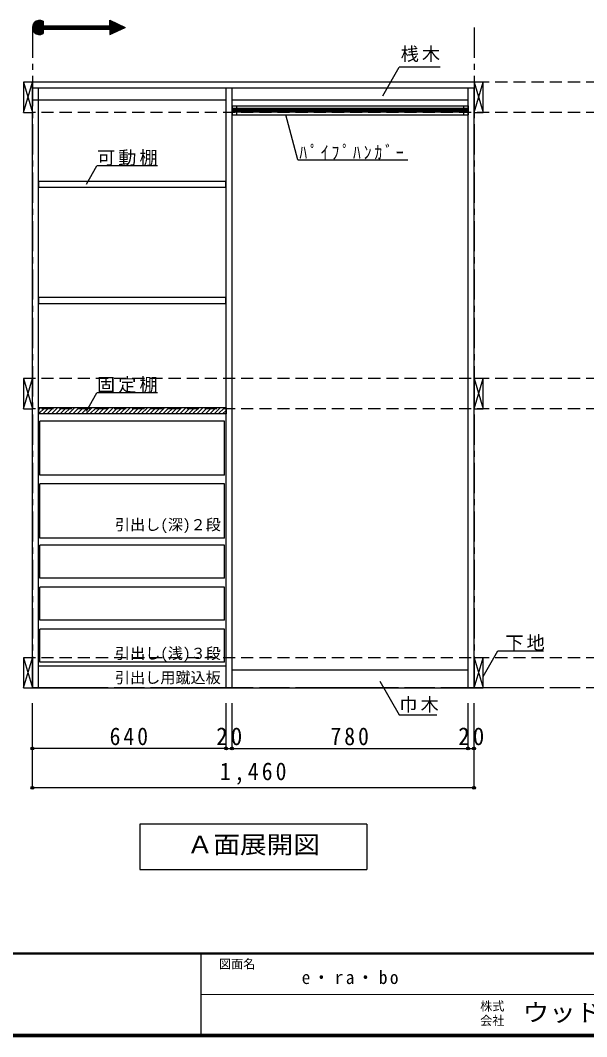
# Model space of a CAD drawing. Units: millimetres at full size, sheet at 1:20. Extents: x -8210 to 8210, y -5841 to 5773.
# Drawn here: x -4907 to -3035, y 187 to 3547 of the extents above; entities that cross this region are included whole.
import ezdxf
from ezdxf.enums import TextEntityAlignment as Align

# ---------------------------------------------------------------- set-up
doc = ezdxf.new("R2010")
doc.units = ezdxf.units.MM
doc.header["$LTSCALE"] = 20
doc.header["$PDMODE"] = 32
doc.header["$PDSIZE"] = 10
doc.linetypes.add('CHAIN1', pattern=[8, 5, -1, 1, -1])
doc.linetypes.add('DASHED2', pattern=[3, 2, -1])
for name, color, linetype in [('0-2_本体', 2, 'Continuous'), ('0-3_固定棚', 2, 'Continuous'), ('0-4_可動棚', 3, 'Continuous'), ('0-6_ﾊﾟｲﾌﾟﾊﾝｶﾞｰ', 4, 'Continuous'), ('0-7_桟木・巾木', 2, 'Continuous'), ('0-8_引き出し', 2, 'Continuous'), ('0-A_文字', 7, 'Continuous'), ('0-B_寸法', 7, 'Continuous'), ('0-C_ハッチ', 4, 'Continuous'), ('F-1_枠', 6, 'Continuous'), ('F-A_文字', 7, 'Continuous')]:
    doc.layers.add(name, color=color, linetype=linetype)
doc.styles.add('ＭＳ ゴシック', font='')
doc.styles.get('ＭＳ ゴシック').set_extended_font_data('MS Gothic')

msp = doc.modelspace()

# ---------------------------------------------------------------- linework, layer by layer
at = {"layer": '0-2_本体', "color": 3}
for p, q in [((-4896.67, 3342.77), (-4896.67, 3322.77)), ((-3406.67, 3342.77), (-4866.67, 3342.77)), ((-4866.67, 3322.77), (-4866.67, 3342.77)), ((-3406.67, 3342.77), (-3406.67, 3322.77)), ((-3406.67, 3322.77), (-4866.67, 3322.77)), ((-4866.67, 1339.77), (-4866.67, 3322.77)), ((-4846.67, 1339.77), (-4846.67, 3322.77)), ((-4226.67, 1339.77), (-4226.67, 3322.77)), ((-4206.67, 1339.77), (-4206.67, 3322.77)), ((-3406.67, 1339.77), (-3406.67, 3322.77)), ((-4866.67, 1339.77), (-3406.67, 1339.77))]:
    msp.add_line(p, q, dxfattribs=at)
msp.add_lwpolyline([(-3406.67, 1339.77), (-3426.67, 1339.77), (-3426.67, 3322.77)], dxfattribs=at)
at = {"layer": '0-3_固定棚', "color": 3}
for p, q in [((-4846.67, 2265.77), (-4846.67, 2245.77)), ((-4226.67, 2265.77), (-4846.67, 2265.77)), ((-4226.67, 2265.77), (-4226.67, 2245.77)), ((-4226.67, 2245.77), (-4846.67, 2245.77))]:
    msp.add_line(p, q, dxfattribs=at)
at = {"layer": '0-4_可動棚'}
for p, q in [((-4227.67, 3014.27), (-4845.67, 3014.27)), ((-4227.67, 2994.27), (-4227.67, 3014.27)), ((-4227.67, 2630.27), (-4845.67, 2630.27)), ((-4227.67, 2610.27), (-4227.67, 2630.27))]:
    msp.add_line(p, q, dxfattribs=at)
for points in [[(-4227.67, 2994.27), (-4845.67, 2994.27), (-4845.67, 3014.27)], [(-4227.67, 2610.27), (-4845.67, 2610.27), (-4845.67, 2630.27)]]:
    msp.add_lwpolyline(points, dxfattribs=at)
at = {"layer": '0-6_ﾊﾟｲﾌﾟﾊﾝｶﾞｰ', "color": 3}
for p, q in [((-4206.67, 3264.77), (-4206.67, 3234.77)), ((-4206.67, 3264.77), (-3426.67, 3264.77)), ((-3426.67, 3264.77), (-3426.67, 3234.77)), ((-4206.67, 3234.77), (-3426.67, 3234.77))]:
    msp.add_line(p, q, dxfattribs=at)
at = {"layer": '0-6_ﾊﾟｲﾌﾟﾊﾝｶﾞｰ', "color": 7}
for p, q in [((-4191.67, 3264.77), (-4191.67, 3234.77)), ((-3441.67, 3264.77), (-3441.67, 3234.77))]:
    msp.add_line(p, q, dxfattribs=at)
at = {"layer": '0-6_ﾊﾟｲﾌﾟﾊﾝｶﾞｰ'}
for p, q in [((-3426.67, 3255.77), (-4206.67, 3255.77)), ((-3426.67, 3251.77), (-4206.67, 3251.77)), ((-3426.67, 3247.77), (-4206.67, 3247.77)), ((-3426.67, 3243.77), (-4206.67, 3243.77))]:
    msp.add_line(p, q, dxfattribs=at)
at = {"layer": '0-7_桟木・巾木', "color": 7}
for p, q in [((-4866.67, 3282.77), (-4866.67, 3322.77)), ((-4226.67, 3282.77), (-4866.67, 3282.77)), ((-3426.67, 3282.77), (-4206.67, 3282.77)), ((-4866.67, 1339.77), (-4866.67, 1399.77)), ((-4206.67, 1399.77), (-3426.67, 1399.77))]:
    msp.add_line(p, q, dxfattribs=at)
at = {"layer": '0-8_引き出し', "color": 7}
for p, q in [((-4896.67, 3342.77), (-4866.67, 3242.77)), ((-4896.67, 3242.77), (-4866.67, 3342.77)), ((-3406.67, 3342.77), (-3376.67, 3242.77)), ((-3406.67, 3242.77), (-3376.67, 3342.77)), ((-4896.67, 2362.77), (-4866.67, 2262.77)), ((-4896.67, 2262.77), (-4866.67, 2362.77)), ((-3406.67, 2362.77), (-3376.67, 2262.77)), ((-3406.67, 2262.77), (-3376.67, 2362.77)), ((-4896.67, 1439.77), (-4866.67, 1339.77)), ((-4896.67, 1339.77), (-4866.67, 1439.77)), ((-4226.67, 1411.77), (-4846.67, 1411.77)), ((-3406.67, 1439.77), (-3376.67, 1339.77)), ((-3406.67, 1339.77), (-3376.67, 1439.77))]:
    msp.add_line(p, q, dxfattribs=at)
at = {"layer": '0-8_引き出し'}
for p, q in [((-4841.67, 2043.27), (-4841.67, 2222.27)), ((-4231.67, 2222.27), (-4841.67, 2222.27)), ((-4231.67, 2043.27), (-4231.67, 2222.27)), ((-4231.67, 2043.27), (-4841.67, 2043.27)), ((-4841.67, 1835.27), (-4841.67, 2014.27)), ((-4231.67, 2014.27), (-4841.67, 2014.27)), ((-4231.67, 1835.27), (-4231.67, 2014.27)), ((-4231.67, 1835.27), (-4841.67, 1835.27)), ((-4841.67, 1702.77), (-4841.67, 1811.77)), ((-4231.67, 1811.77), (-4841.67, 1811.77)), ((-4231.67, 1702.77), (-4231.67, 1811.77)), ((-4231.67, 1702.77), (-4841.67, 1702.77)), ((-4841.67, 1563.77), (-4841.67, 1672.77)), ((-4231.67, 1672.77), (-4841.67, 1672.77)), ((-4231.67, 1563.77), (-4231.67, 1672.77)), ((-4231.67, 1563.77), (-4841.67, 1563.77)), ((-4841.67, 1424.77), (-4841.67, 1533.77)), ((-4231.67, 1533.77), (-4841.67, 1533.77)), ((-4231.67, 1424.77), (-4231.67, 1533.77)), ((-4231.67, 1424.77), (-4841.67, 1424.77))]:
    msp.add_line(p, q, dxfattribs=at)
at = {"layer": '0-8_引き出し', "color": 3}
for points in [[(-4866.67, 3242.77), (-4866.67, 3342.77), (-4896.67, 3342.77), (-4896.67, 3242.77)], [(-3376.67, 3242.77), (-3376.67, 3342.77), (-3406.67, 3342.77), (-3406.67, 3242.77)], [(-4866.67, 2262.77), (-4866.67, 2362.77), (-4896.67, 2362.77), (-4896.67, 2262.77)], [(-3376.67, 2262.77), (-3376.67, 2362.77), (-3406.67, 2362.77), (-3406.67, 2262.77)], [(-4866.67, 1339.77), (-4866.67, 1439.77), (-4896.67, 1439.77), (-4896.67, 1339.77)], [(-3376.67, 1339.77), (-3376.67, 1439.77), (-3406.67, 1439.77), (-3406.67, 1339.77)]]:
    msp.add_lwpolyline(points, close=True, dxfattribs=at)
at = {"layer": '0-A_文字'}
for p, q in [((-4866.67, 3523.29), (-4842.71, 3547.24)), ((-4866.52, 3526.26), (-4845.68, 3547.1)), ((-4866.48, 3520.65), (-4840.07, 3547.06)), ((-4866.05, 3518.25), (-4837.67, 3546.62)), ((-4865.86, 3529.75), (-4849.17, 3546.44)), ((-4865.42, 3516.05), (-4835.47, 3546)), ((-4864.62, 3514.02), (-4833.44, 3545.2)), ((-4864.11, 3534.33), (-4853.75, 3544.69)), ((-4863.68, 3512.13), (-4831.55, 3544.26)), ((-4862.6, 3510.38), (-4831.25, 3541.73)), ((-4861.39, 3508.76), (-4831.25, 3538.9)), ((-4860.07, 3507.26), (-4831.25, 3536.07)), ((-4858.62, 3505.88), (-4831.25, 3533.25)), ((-4857.05, 3504.62), (-4831.25, 3530.42)), ((-4855.36, 3503.48), (-4829.31, 3529.53)), ((-4853.53, 3502.48), (-4826.48, 3529.53)), ((-4851.57, 3501.61), (-4823.65, 3529.53)), ((-4849.45, 3500.91), (-4820.82, 3529.53)), ((-4829.79, 3517.74), (-4817.99, 3529.53)), ((-4826.96, 3517.74), (-4815.16, 3529.53)), ((-4824.13, 3517.74), (-4812.34, 3529.53)), ((-4821.3, 3517.74), (-4809.51, 3529.53)), ((-4818.47, 3517.74), (-4806.68, 3529.53)), ((-4815.64, 3517.74), (-4803.85, 3529.53)), ((-4812.82, 3517.74), (-4801.02, 3529.53)), ((-4809.99, 3517.74), (-4798.19, 3529.53)), ((-4807.16, 3517.74), (-4795.37, 3529.53)), ((-4804.33, 3517.74), (-4792.54, 3529.53)), ((-4801.5, 3517.74), (-4789.71, 3529.53)), ((-4798.67, 3517.74), (-4786.88, 3529.53)), ((-4795.85, 3517.74), (-4784.05, 3529.53)), ((-4793.02, 3517.74), (-4781.22, 3529.53)), ((-4790.19, 3517.74), (-4778.39, 3529.53)), ((-4787.36, 3517.74), (-4775.57, 3529.53)), ((-4784.53, 3517.74), (-4772.74, 3529.53)), ((-4781.7, 3517.74), (-4769.91, 3529.53)), ((-4778.88, 3517.74), (-4767.08, 3529.53)), ((-4776.05, 3517.74), (-4764.25, 3529.53)), ((-4773.22, 3517.74), (-4761.42, 3529.53)), ((-4770.39, 3517.74), (-4758.6, 3529.53)), ((-4767.56, 3517.74), (-4755.77, 3529.53)), ((-4764.73, 3517.74), (-4752.94, 3529.53)), ((-4761.9, 3517.74), (-4750.11, 3529.53)), ((-4759.08, 3517.74), (-4747.28, 3529.53)), ((-4756.25, 3517.74), (-4744.45, 3529.53)), ((-4753.42, 3517.74), (-4741.63, 3529.53)), ((-4750.59, 3517.74), (-4738.8, 3529.53)), ((-4747.76, 3517.74), (-4735.97, 3529.53)), ((-4744.93, 3517.74), (-4733.14, 3529.53)), ((-4742.11, 3517.74), (-4730.31, 3529.53)), ((-4739.28, 3517.74), (-4727.48, 3529.53)), ((-4736.45, 3517.74), (-4724.65, 3529.53)), ((-4733.62, 3517.74), (-4721.83, 3529.53)), ((-4730.79, 3517.74), (-4719, 3529.53)), ((-4727.96, 3517.74), (-4716.17, 3529.53)), ((-4725.13, 3517.74), (-4713.34, 3529.53)), ((-4722.31, 3517.74), (-4710.51, 3529.53)), ((-4719.48, 3517.74), (-4707.68, 3529.53)), ((-4716.65, 3517.74), (-4704.86, 3529.53)), ((-4713.82, 3517.74), (-4702.03, 3529.53)), ((-4710.99, 3517.74), (-4699.2, 3529.53)), ((-4708.16, 3517.74), (-4696.37, 3529.53)), ((-4705.34, 3517.74), (-4693.54, 3529.53)), ((-4702.51, 3517.74), (-4690.71, 3529.53)), ((-4699.68, 3517.74), (-4687.89, 3529.53)), ((-4696.85, 3517.74), (-4685.06, 3529.53)), ((-4694.02, 3517.74), (-4682.23, 3529.53)), ((-4691.19, 3517.74), (-4679.4, 3529.53)), ((-4688.37, 3517.74), (-4676.57, 3529.53)), ((-4685.54, 3517.74), (-4673.74, 3529.53)), ((-4682.71, 3517.74), (-4670.91, 3529.53)), ((-4679.88, 3517.74), (-4668.09, 3529.53)), ((-4677.05, 3517.74), (-4665.26, 3529.53)), ((-4674.22, 3517.74), (-4662.43, 3529.53)), ((-4671.39, 3517.74), (-4659.6, 3529.53)), ((-4668.57, 3517.74), (-4656.77, 3529.53)), ((-4665.74, 3517.74), (-4653.94, 3529.53)), ((-4662.91, 3517.74), (-4651.12, 3529.53)), ((-4660.08, 3517.74), (-4648.29, 3529.53)), ((-4657.25, 3517.74), (-4645.46, 3529.53)), ((-4654.42, 3517.74), (-4642.63, 3529.53)), ((-4651.6, 3517.74), (-4639.8, 3529.53)), ((-4648.77, 3517.74), (-4636.97, 3529.53)), ((-4645.94, 3517.74), (-4634.15, 3529.53)), ((-4643.11, 3517.74), (-4631.32, 3529.53)), ((-4640.28, 3517.74), (-4628.49, 3529.53)), ((-4637.45, 3517.74), (-4625.66, 3529.53)), ((-4634.63, 3517.74), (-4622.83, 3529.53)), ((-4631.8, 3517.74), (-4620, 3529.53)), ((-4628.97, 3517.74), (-4617.17, 3529.53)), ((-4626.14, 3517.74), (-4614.35, 3529.53)), ((-4623.31, 3517.74), (-4611.52, 3529.53)), ((-4620.48, 3517.74), (-4597.25, 3540.97)), ((-4617.65, 3517.74), (-4595.32, 3540.07)), ((-4614.83, 3517.74), (-4593.39, 3539.17)), ((-4612, 3517.74), (-4591.46, 3538.28)), ((-4610.77, 3547.25), (-4559.95, 3523.64)), ((-4610.77, 3529.53), (-4610.77, 3547.25)), ((-4610.77, 3544.43), (-4608.84, 3546.35)), ((-4610.77, 3541.6), (-4606.91, 3545.46)), ((-4610.77, 3538.77), (-4604.98, 3544.56)), ((-4610.77, 3535.94), (-4603.05, 3543.66)), ((-4610.77, 3533.11), (-4601.12, 3542.76)), ((-4610.77, 3530.28), (-4599.18, 3541.87)), ((-4610.77, 3516.14), (-4589.53, 3537.38)), ((-4610.77, 3513.31), (-4587.6, 3536.48)), ((-4610.77, 3510.49), (-4585.67, 3535.59)), ((-4610.77, 3507.66), (-4583.74, 3534.69)), ((-4610.77, 3504.83), (-4581.8, 3533.79)), ((-4610.77, 3502), (-4579.87, 3532.89)), ((-4609.17, 3500.77), (-4577.94, 3532)), ((-4603.89, 3503.22), (-4576.01, 3531.1)), ((-4598.61, 3505.67), (-4574.08, 3530.2)), ((-4593.32, 3508.13), (-4572.15, 3529.3)), ((-4847.14, 3500.38), (-4831.25, 3516.27)), ((-4844.62, 3500.08), (-4831.25, 3513.45)), ((-4841.81, 3500.06), (-4831.25, 3510.62)), ((-4838.59, 3500.45), (-4831.25, 3507.79)), ((-4834.63, 3501.58), (-4831.25, 3504.96)), ((-4831.25, 3517.74), (-4831.25, 3503.19)), ((-4831.25, 3517.74), (-4610.77, 3517.74)), ((-4610.77, 3500.03), (-4559.95, 3523.64)), ((-4610.77, 3517.74), (-4610.77, 3500.03)), ((-4588.04, 3510.58), (-4570.22, 3528.41)), ((-4582.76, 3513.04), (-4568.29, 3527.51)), ((-4577.47, 3515.49), (-4566.35, 3526.61)), ((-4572.19, 3517.95), (-4564.42, 3525.72)), ((-4566.91, 3520.4), (-4562.49, 3524.82)), ((-4561.63, 3522.86), (-4560.56, 3523.92)), ((-3708.86, 3297.7), (-3654.03, 3392.66)), ((-3519.45, 3392.66), (-3654.03, 3392.66)), ((-3989.11, 3086.47), (-4028.85, 3234.77)), ((-4688.36, 3005.21), (-4653.34, 3065.86)), ((-4453.34, 3065.86), (-4653.34, 3065.86)), ((-3989.11, 3086.47), (-3625.54, 3086.47)), ((-4688.36, 2254.71), (-4653.34, 2315.36)), ((-4453.34, 2315.36), (-4653.34, 2315.36)), ((-3376.67, 1378.09), (-3327.9, 1462.55)), ((-3327.9, 1462.55), (-3177.37, 1462.55)), ((-3761.67, 889.77), (-3761.67, 739.77)), ((-4511.67, 739.77), (-3761.67, 739.77))]:
    msp.add_line(p, q, dxfattribs=at)
at = {"layer": '0-A_文字', "linetype": 'CHAIN1'}
for p, q in [((-4866.67, 3523.64), (-4866.67, 1339.77)), ((-3406.67, 3523.64), (-3406.67, 1339.77)), ((-1136.67, 1339.77), (-4866.67, 1339.77))]:
    msp.add_line(p, q, dxfattribs=at)
at = {"layer": '0-A_文字'}
for points in [[(-4831.25, 3544.08), (-4831.25, 3529.53), (-4610.77, 3529.53)], [(-3761.67, 889.77), (-4511.67, 889.77), (-4511.67, 739.77)]]:
    msp.add_lwpolyline(points, dxfattribs=at)
msp.add_arc((-4843.06, 3523.64), 23.61, 60, 300, dxfattribs=at)
at = {"layer": '0-B_寸法', "color": 4, "linetype": 'DASHED2'}
for p, q in [((-1136.67, 3342.77), (-4866.67, 3342.77)), ((-1136.67, 3242.77), (-4866.67, 3242.77)), ((-1136.67, 2362.77), (-4866.67, 2362.77)), ((-1136.67, 2262.77), (-4866.67, 2262.77)), ((-1136.67, 1439.77), (-4866.67, 1439.77)), ((-1136.67, 1339.77), (-4866.67, 1339.77))]:
    msp.add_line(p, q, dxfattribs=at)
at = {"layer": '0-B_寸法'}
for p, q in [((-3718.24, 1362.01), (-3654.03, 1250.79)), ((-3654.03, 1250.79), (-3530.27, 1250.79))]:
    msp.add_line(p, q, dxfattribs=at)
at = {"layer": '0-B_寸法', "color": 4}
for p, q in [((-4866.67, 1139.77), (-4866.67, 1289.77)), ((-4226.67, 1139.77), (-4226.67, 1289.77)), ((-4226.67, 1139.77), (-4226.67, 1289.77)), ((-4206.67, 1139.77), (-4206.67, 1289.77)), ((-3426.67, 1139.77), (-3426.67, 1289.77)), ((-3406.67, 1139.77), (-3406.67, 1289.77)), ((-4866.67, 1009.77), (-4866.67, 1139.77)), ((-4226.67, 1139.77), (-4866.67, 1139.77)), ((-4226.67, 1139.77), (-4206.67, 1139.77)), ((-4206.67, 1139.77), (-3426.67, 1139.77)), ((-3426.67, 1139.77), (-3406.67, 1139.77)), ((-3406.67, 1009.77), (-3406.67, 1139.77))]:
    msp.add_line(p, q, dxfattribs=at)
msp.add_lwpolyline([(-3406.67, 1009.77), (-4866.67, 1009.77), (-4866.67, 1289.77)], dxfattribs=at)
at = {"layer": '0-B_寸法'}
for p in [(-4866.67, 1139.77), (-4226.67, 1139.77), (-4206.67, 1139.77), (-3426.67, 1139.77), (-3406.67, 1139.77), (-4866.67, 1009.77), (-3406.67, 1009.77)]:
    msp.add_point(p, dxfattribs=at)
at = {"layer": '0-C_ハッチ'}
for p, q in [((-4846.67, 2259.47), (-4840.36, 2265.77)), ((-4846.22, 2245.77), (-4826.22, 2265.77)), ((-4832.08, 2245.77), (-4812.08, 2265.77)), ((-4817.93, 2245.77), (-4797.93, 2265.77)), ((-4803.79, 2245.77), (-4783.79, 2265.77)), ((-4789.65, 2245.77), (-4769.65, 2265.77)), ((-4775.51, 2245.77), (-4755.51, 2265.77)), ((-4761.37, 2245.77), (-4741.37, 2265.77)), ((-4747.22, 2245.77), (-4727.22, 2265.77)), ((-4733.08, 2245.77), (-4713.08, 2265.77)), ((-4718.94, 2245.77), (-4698.94, 2265.77)), ((-4704.8, 2245.77), (-4684.8, 2265.77)), ((-4690.66, 2245.77), (-4670.66, 2265.77)), ((-4676.51, 2245.77), (-4656.51, 2265.77)), ((-4662.37, 2245.77), (-4642.37, 2265.77)), ((-4648.23, 2245.77), (-4628.23, 2265.77)), ((-4634.09, 2245.77), (-4614.09, 2265.77)), ((-4619.94, 2245.77), (-4599.94, 2265.77)), ((-4605.8, 2245.77), (-4585.8, 2265.77)), ((-4591.66, 2245.77), (-4571.66, 2265.77)), ((-4577.52, 2245.77), (-4557.52, 2265.77)), ((-4563.38, 2245.77), (-4543.38, 2265.77)), ((-4549.23, 2245.77), (-4529.23, 2265.77)), ((-4535.09, 2245.77), (-4515.09, 2265.77)), ((-4520.95, 2245.77), (-4500.95, 2265.77)), ((-4506.81, 2245.77), (-4486.81, 2265.77)), ((-4492.67, 2245.77), (-4472.67, 2265.77)), ((-4478.52, 2245.77), (-4458.52, 2265.77)), ((-4464.38, 2245.77), (-4444.38, 2265.77)), ((-4450.24, 2245.77), (-4430.24, 2265.77)), ((-4436.1, 2245.77), (-4416.1, 2265.77)), ((-4421.95, 2245.77), (-4401.95, 2265.77)), ((-4407.81, 2245.77), (-4387.81, 2265.77)), ((-4393.67, 2245.77), (-4373.67, 2265.77)), ((-4379.53, 2245.77), (-4359.53, 2265.77)), ((-4365.39, 2245.77), (-4345.39, 2265.77)), ((-4351.24, 2245.77), (-4331.24, 2265.77)), ((-4337.1, 2245.77), (-4317.1, 2265.77)), ((-4322.96, 2245.77), (-4302.96, 2265.77)), ((-4308.82, 2245.77), (-4288.82, 2265.77)), ((-4294.68, 2245.77), (-4274.68, 2265.77)), ((-4280.53, 2245.77), (-4260.53, 2265.77)), ((-4266.39, 2245.77), (-4246.39, 2265.77)), ((-4252.25, 2245.77), (-4232.25, 2265.77)), ((-4238.11, 2245.77), (-4226.67, 2257.21))]:
    msp.add_line(p, q, dxfattribs=at)
at = {"layer": 'F-1_枠'}
for p, q in [((-410, 463.33), (-8210, 463.33)), ((-410, 460), (-8210, 460)), ((-4310, 460), (-4310, 193.33)), ((-4310, 326.67), (-416.67, 326.66)), ((-410, 193.33), (-8210, 193.33)), ((-410, 190), (-8210, 190)), ((-410, 186.67), (-8210, 186.67))]:
    msp.add_line(p, q, dxfattribs=at)

# ---------------------------------------------------------------- texts
at = {"layer": '0-A_文字', "style": 'ＭＳ ゴシック'}
for s, p in [('引出し(深)２段', (-4593.88, 1850.27)), ('引出し(浅)３段', (-4593.88, 1424.77)), ('引出し用蹴込板', (-4594.1, 1344.66))]:
    msp.add_text(s, height=36.66, dxfattribs=at).set_placement(p, align=Align.BOTTOM_LEFT)
at = {"layer": '0-A_文字', "style": 'ＭＳ ゴシック', "width": 1.1}
msp.add_text('Ａ面展開図', height=58.65, dxfattribs=at).set_placement((-4356.67, 774.77), align=Align.BOTTOM_LEFT)
at = {"layer": '0-A_文字', "char_height": 43.99, "attachment_point": 7, "style": 'ＭＳ ゴシック'}
for s, insert in [('\\T1.17;桟木', (-3649.45, 3409.12)), ('\\T1.39;\\W0.85;ﾊﾟｲﾌﾟﾊﾝｶﾞｰ', (-3984.27, 3086.47)), ('\\T1.17;可動棚', (-4653.34, 3065.86)), ('\\T1.17;固定棚', (-4653.34, 2315.36)), ('\\T1.17;下地', (-3303.4, 1462.55))]:
    msp.add_mtext(s, dxfattribs=dict(at, insert=insert))
at = {"layer": '0-B_寸法', "attachment_point": 7, "style": 'ＭＳ ゴシック'}
for s, insert, char_height in [('\\T1.17;巾木', (-3654.03, 1257.9), 43.99), ('\\T1.27;\\W0.9;640', (-4611.67, 1149.77), 58.65), ('\\T1.27;\\W0.95;20', (-4259.17, 1149.77), 58.65), ('\\T1.27;\\W0.9;780', (-3881.67, 1149.77), 58.65), ('\\T1.27;\\W0.95;20', (-3459.17, 1149.77), 58.65), ('\\T1.28;\\W0.9;1,460', (-4246.67, 1019.77), 58.65)]:
    msp.add_mtext(s, dxfattribs=dict(at, insert=insert, char_height=char_height))
at = {"layer": 'F-A_文字', "style": 'ＭＳ ゴシック'}
for s, p in [('図面名', (-4250, 403.33)), ('株式', (-3386.67, 264)), ('会社', (-3386.67, 216))]:
    msp.add_text(s, height=29.33, dxfattribs=at).set_placement(p, align=Align.BOTTOM_LEFT)
at = {"layer": 'F-A_文字', "style": 'ＭＳ ゴシック', "width": 1.1}
msp.add_text('ウッドワン・・・', height=58.65, dxfattribs=at).set_placement((-3246.67, 220), align=Align.BOTTOM_LEFT)
at = {"layer": 'F-A_文字', "insert": (-3976.67, 360), "char_height": 43.99, "attachment_point": 7, "style": 'ＭＳ ゴシック'}
msp.add_mtext('\\T1.28;\\W0.95;e・ra・bo', dxfattribs=at)

doc.saveas('drawing.dxf')
